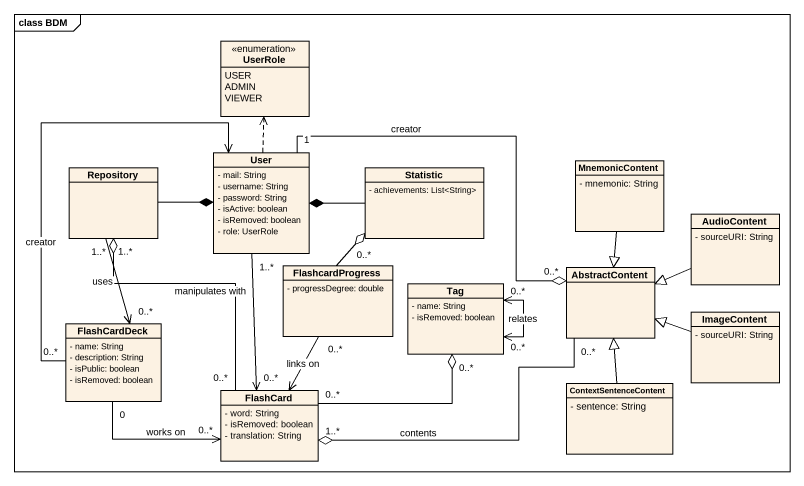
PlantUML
@startuml
mainframe class BDM
hide circle
hide empty members
skinparam classAttributeIconSize 0
enum UserRole {
  USER
  ADMIN
  VIEWER
}
class Repository
class User {
  - mail: String
  - username: String
  - password: String
  - isActive: boolean
  - isRemoved: boolean
  - role: UserRole
}
class Statistic {
  - achievements: List<String>
}
class MnemonicContent {
  - mnemonic: String
}
class AudioContent {
  - sourceURI: String
}
class FlashcardProgress {
  - progressDegree: double
}
class AbstractContent
class Tag {
  - name: String
  - isRemoved: boolean
}
class FlashCardDeck {
  - name: String
  - description: String
  - isPublic: boolean
  - isRemoved: boolean
}
class ImageContent {
  - sourceURI: String
}
class ContextSentenceContent {
  - sentence: String
}
class FlashCard {
  - word: String
  - isRemoved: boolean
  - translation: String
}
Repository -right-* User
Repository "1..*" --> "0..*" FlashCardDeck : uses
User .up.> UserRole
User "1" -right-o "0..*" AbstractContent : creator
User <-- "0..*" FlashCardDeck : creator
User "1..*" --> "0..*" FlashCard : manipulates with
Statistic -left-* User
MnemonicContent --|> AbstractContent
AudioContent -left-|> AbstractContent
FlashcardProgress "0..*" -up-o Statistic
FlashcardProgress "0..*" --> FlashCard : links on
AbstractContent "0..*" -left-o "1..*" FlashCard : contents
Tag "0..*" <--> "0..*" Tag : relates
FlashCardDeck "0" -right-> "0..*" FlashCard : works on
ImageContent -left-|> AbstractContent
ContextSentenceContent -up-|> AbstractContent
FlashCard "0..*" -up-o "1..*" Repository
FlashCard "0..*" -right-o "0..*" Tag
@enduml
